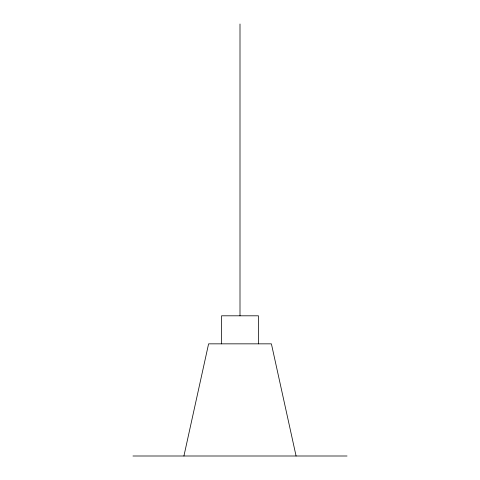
<?xml version="1.0" encoding="UTF-8"?>
<svg xmlns="http://www.w3.org/2000/svg" width="480" height="480" viewBox="0 0 480 480"><rect width="100%" height="100%" fill="white"/><g stroke="black" fill="none" stroke-linecap="round" stroke-linejoin="round"><path stroke-width="0.72" d="M183.918 456L208.596 343.842L271.404 343.842L296.082 456M132.966 456L347.034 456M258.444 343.842L258.444 315.804L221.556 315.804L221.556 343.842M240 24L240 315.804"/></g></svg>
